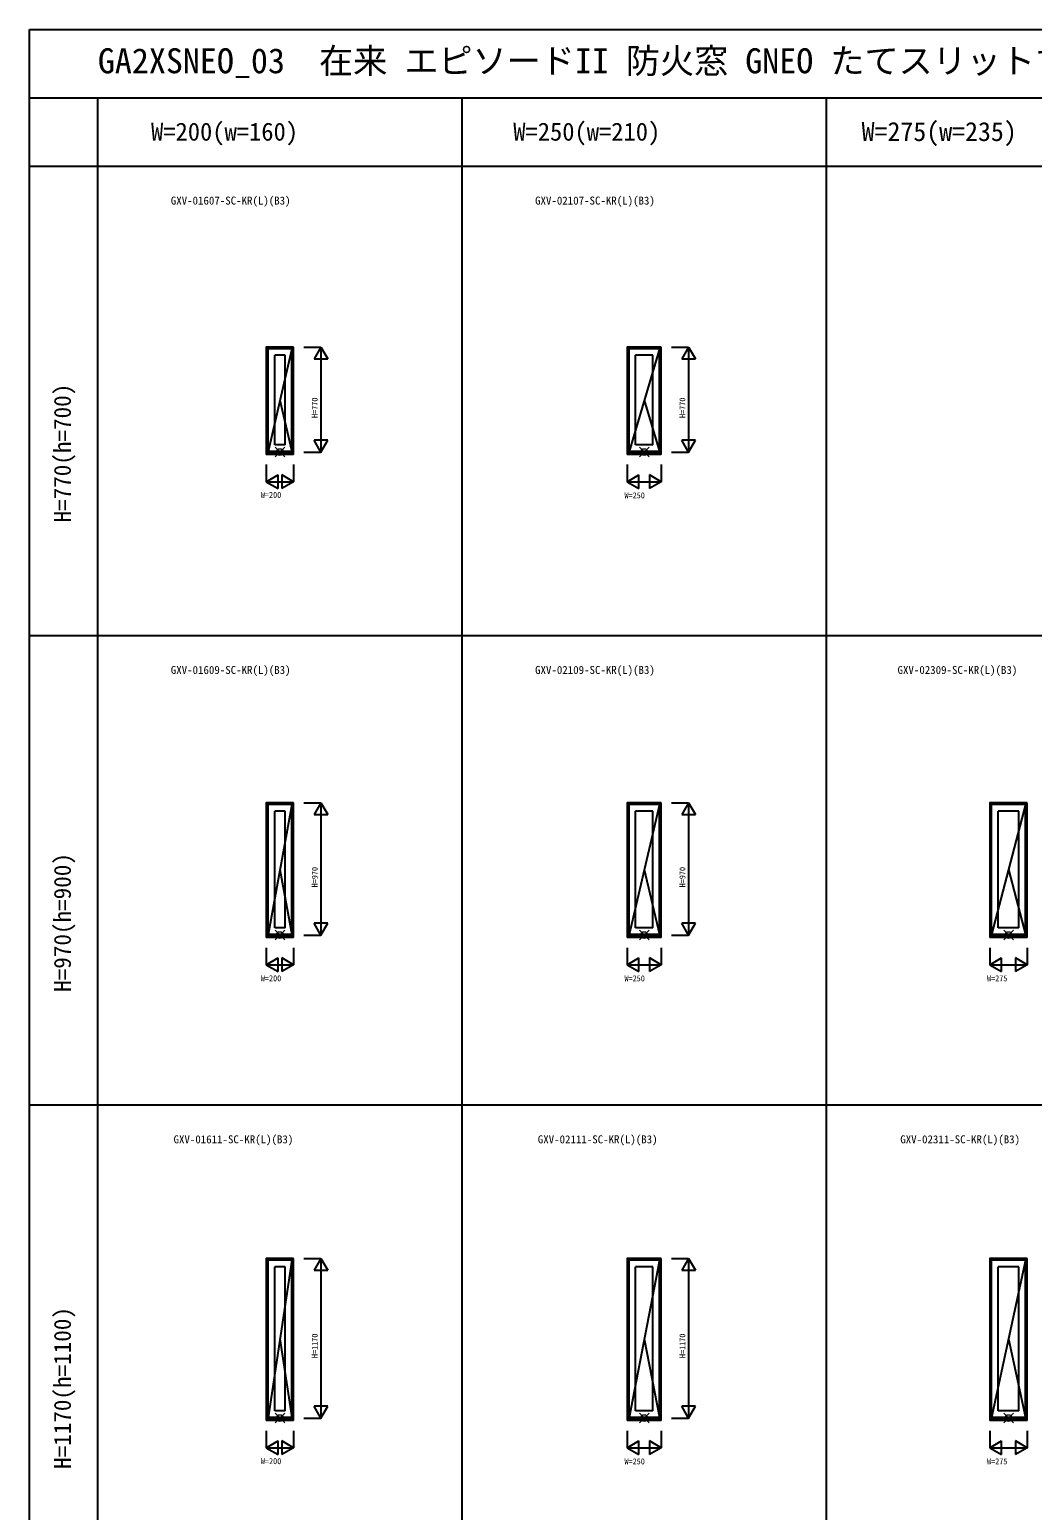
# Model space of a CAD drawing. Units: millimetres, scale not verified. Extents: x -13750 to 13750, y -10012 to 10000.
# Drawn here: x -13750 to -6400, y -853 to 10000 of the extents above; entities that cross this region are included whole.
import ezdxf
from ezdxf.enums import TextEntityAlignment as Align

# ---------------------------------------------------------------- set-up
doc = ezdxf.new("R2010")
doc.units = ezdxf.units.MM
doc.header["$LTSCALE"] = 50
for name, color, linetype in [('0-0_0', 3, 'Continuous'), ('0-1_YKK_A1', 4, 'Continuous'), ('0-4_YKK_F1', 7, 'Continuous'), ('0-6_YKK_N1', 2, 'Continuous')]:
    doc.layers.add(name, color=color, linetype=linetype)
doc.layers.add('0-5_YKK_IN', color=1, linetype='Continuous', lineweight=18)
doc.styles.add('ＭＳ ゴシック', font='')
doc.styles.get('ＭＳ ゴシック').set_extended_font_data('MS Gothic')

msp = doc.modelspace()

# ---------------------------------------------------------------- linework, layer by layer
at = {"layer": '0-1_YKK_A1'}
for p, q in [((-12006, 7673.5), (-12006, 6886.5)), ((-11824, 7666), (-12006, 7666)), ((-11829, 7661), (-12001, 7661)), ((-11877, 7613), (-11953, 7613)), ((-11953, 6957), (-11953, 7613)), ((-11877, 6957), (-11877, 7613)), ((-11829, 6909), (-11829, 7661)), ((-11824, 6886.5), (-11824, 7673.5)), ((-11815, 6886.5), (-11815, 7673.5)), ((-9361, 7673.5), (-9361, 6886.5)), ((-9129, 7666), (-9361, 7666)), ((-9134, 7661), (-9356, 7661)), ((-9182, 7613), (-9308, 7613)), ((-9308, 6957), (-9308, 7613)), ((-9182, 6957), (-9182, 7613)), ((-9134, 6909), (-9134, 7661)), ((-9129, 6886.5), (-9129, 7673.5)), ((-9120, 6886.5), (-9120, 7673.5)), ((-11915, 7285), (-11829, 6909)), ((-9245, 7285), (-9134, 6909)), ((-11877, 6957), (-11953, 6957)), ((-9182, 6957), (-9308, 6957)), ((-11815, 6886.5), (-12015, 6886.5)), ((-11824, 6892.5), (-12006, 6892.5)), ((-11829, 6909), (-12001, 6909)), ((-9120, 6886.5), (-9370, 6886.5)), ((-9129, 6892.5), (-9361, 6892.5)), ((-9134, 6909), (-9356, 6909)), ((-12006, 4333.5), (-12006, 3346.5)), ((-11824, 4326), (-12006, 4326)), ((-11829, 4321), (-12001, 4321)), ((-11877, 4273), (-11953, 4273)), ((-11953, 3417), (-11953, 4273)), ((-11877, 3417), (-11877, 4273)), ((-11829, 3369), (-11829, 4321)), ((-11824, 3346.5), (-11824, 4333.5)), ((-11815, 3346.5), (-11815, 4333.5)), ((-9361, 4333.5), (-9361, 3346.5)), ((-9129, 4326), (-9361, 4326)), ((-9134, 4321), (-9356, 4321)), ((-9182, 4273), (-9308, 4273)), ((-9308, 3417), (-9308, 4273)), ((-9182, 3417), (-9182, 4273)), ((-9134, 3369), (-9134, 4321)), ((-9129, 3346.5), (-9129, 4333.5)), ((-9120, 3346.5), (-9120, 4333.5)), ((-6703.5, 4333.5), (-6703.5, 3346.5)), ((-6446.5, 4326), (-6703.5, 4326)), ((-6451.5, 4321), (-6698.5, 4321)), ((-6499.5, 4273), (-6650.5, 4273)), ((-6650.5, 3417), (-6650.5, 4273)), ((-6499.5, 3417), (-6499.5, 4273)), ((-6451.5, 3369), (-6451.5, 4321)), ((-6446.5, 3346.5), (-6446.5, 4333.5)), ((-6437.5, 3346.5), (-6437.5, 4333.5)), ((-11915, 3845), (-11829, 3369)), ((-9245, 3845), (-9134, 3369)), ((-6575, 3845), (-6451.5, 3369)), ((-11829, 3369), (-12001, 3369)), ((-11877, 3417), (-11953, 3417)), ((-9134, 3369), (-9356, 3369)), ((-9182, 3417), (-9308, 3417)), ((-6451.5, 3369), (-6698.5, 3369)), ((-6499.5, 3417), (-6650.5, 3417)), ((-11815, 3346.5), (-12015, 3346.5)), ((-11824, 3352.5), (-12006, 3352.5)), ((-9120, 3346.5), (-9370, 3346.5)), ((-9129, 3352.5), (-9361, 3352.5)), ((-6437.5, 3346.5), (-6712.5, 3346.5)), ((-6446.5, 3352.5), (-6703.5, 3352.5)), ((-12006, 993.5), (-12006, -193.5)), ((-11824, 986), (-12006, 986)), ((-11829, 981), (-12001, 981)), ((-11829, -171), (-11829, 981)), ((-11824, -193.5), (-11824, 993.5)), ((-11815, -193.5), (-11815, 993.5)), ((-9361, 993.5), (-9361, -193.5)), ((-9129, 986), (-9361, 986)), ((-9134, 981), (-9356, 981)), ((-9134, -171), (-9134, 981)), ((-9129, -193.5), (-9129, 993.5)), ((-9120, -193.5), (-9120, 993.5)), ((-6703.5, 993.5), (-6703.5, -193.5)), ((-6446.5, 986), (-6703.5, 986)), ((-6451.5, 981), (-6698.5, 981)), ((-6451.5, -171), (-6451.5, 981)), ((-6446.5, -193.5), (-6446.5, 993.5)), ((-6437.5, -193.5), (-6437.5, 993.5)), ((-11877, 933), (-11953, 933)), ((-11953, -123), (-11953, 933)), ((-11877, -123), (-11877, 933)), ((-9182, 933), (-9308, 933)), ((-9308, -123), (-9308, 933)), ((-9182, -123), (-9182, 933)), ((-6499.5, 933), (-6650.5, 933)), ((-6650.5, -123), (-6650.5, 933)), ((-6499.5, -123), (-6499.5, 933)), ((-11915, 405), (-11829, -171)), ((-9245, 405), (-9134, -171)), ((-6575, 405), (-6451.5, -171)), ((-11815, -193.5), (-12015, -193.5)), ((-11824, -187.5), (-12006, -187.5)), ((-11829, -171), (-12001, -171)), ((-11877, -123), (-11953, -123)), ((-9120, -193.5), (-9370, -193.5)), ((-9129, -187.5), (-9361, -187.5)), ((-9134, -171), (-9356, -171)), ((-9182, -123), (-9308, -123)), ((-6437.5, -193.5), (-6712.5, -193.5)), ((-6446.5, -187.5), (-6703.5, -187.5)), ((-6451.5, -171), (-6698.5, -171)), ((-6499.5, -123), (-6650.5, -123))]:
    msp.add_line(p, q, dxfattribs=at)
for points in [[(-11815, 7673.5), (-12015, 7673.5), (-12015, 6886.5)], [(-11829, 7661), (-12001, 6909), (-12001, 7661)], [(-9120, 7673.5), (-9370, 7673.5), (-9370, 6886.5)], [(-9134, 7661), (-9356, 6909), (-9356, 7661)], [(-11815, 4333.5), (-12015, 4333.5), (-12015, 3346.5)], [(-11829, 4321), (-12001, 3369), (-12001, 4321)], [(-9120, 4333.5), (-9370, 4333.5), (-9370, 3346.5)], [(-9134, 4321), (-9356, 3369), (-9356, 4321)], [(-6437.5, 4333.5), (-6712.5, 4333.5), (-6712.5, 3346.5)], [(-6451.5, 4321), (-6698.5, 3369), (-6698.5, 4321)], [(-11815, 993.5), (-12015, 993.5), (-12015, -193.5)], [(-11829, 981), (-12001, -171), (-12001, 981)], [(-9120, 993.5), (-9370, 993.5), (-9370, -193.5)], [(-9134, 981), (-9356, -171), (-9356, 981)], [(-6437.5, 993.5), (-6712.5, 993.5), (-6712.5, -193.5)], [(-6451.5, 981), (-6698.5, -171), (-6698.5, 981)]]:
    msp.add_lwpolyline(points, dxfattribs=at)
at = {"layer": '0-4_YKK_F1'}
for p, q in [((-13750, 10000), (13750, 10000)), ((-13750, -10000), (-13750, 10000)), ((-13750, 9500), (13250, 9500)), ((-13250, -10000), (-13250, 9500)), ((-10580, -10000), (-10580, 9500)), ((-7910, -10000), (-7910, 9500)), ((-13750, 9000), (13250, 9000)), ((-13750, 5560), (13250, 5560)), ((-13750, 2120), (13250, 2120))]:
    msp.add_line(p, q, dxfattribs=at)
at = {"layer": '0-5_YKK_IN'}
for p, q in [((-11950.36, 6868.14), (-11879.64, 6938.86)), ((-11950.36, 6938.86), (-11879.64, 6868.14)), ((-9280.36, 6868.14), (-9209.64, 6938.86)), ((-9280.36, 6938.86), (-9209.64, 6868.14)), ((-11950.36, 3328.14), (-11879.64, 3398.86)), ((-11950.36, 3398.86), (-11879.64, 3328.14)), ((-9280.36, 3328.14), (-9209.64, 3398.86)), ((-9280.36, 3398.86), (-9209.64, 3328.14)), ((-6610.36, 3328.14), (-6539.64, 3398.86)), ((-6610.36, 3398.86), (-6539.64, 3328.14)), ((-11950.36, -211.86), (-11879.64, -141.14)), ((-11950.36, -141.14), (-11879.64, -211.86)), ((-9280.36, -211.86), (-9209.64, -141.14)), ((-9280.36, -141.14), (-9209.64, -211.86)), ((-6610.36, -211.86), (-6539.64, -141.14)), ((-6610.36, -141.14), (-6539.64, -211.86))]:
    msp.add_line(p, q, dxfattribs=at)
for centre in [(-11915, 6903.5), (-9245, 6903.5), (-11915, 3363.5), (-9245, 3363.5), (-6575, 3363.5), (-11915, -176.5), (-9245, -176.5), (-6575, -176.5)]:
    msp.add_circle(centre, 25, dxfattribs=at)
at = {"layer": '0-6_YKK_N1'}
for p, q in [((-11740, 7673.5), (-11615, 7673.5)), ((-11615, 7673.5), (-11665, 7586.9)), ((-11615, 7673.5), (-11565, 7586.9)), ((-9045, 7673.5), (-8920, 7673.5)), ((-8920, 7673.5), (-8970, 7586.9)), ((-8920, 7673.5), (-8870, 7586.9)), ((-11665, 7586.9), (-11565, 7586.9)), ((-8970, 7586.9), (-8870, 7586.9)), ((-11615, 6903.5), (-11665, 6990.1)), ((-11565, 6990.1), (-11665, 6990.1)), ((-8920, 6903.5), (-8970, 6990.1)), ((-8870, 6990.1), (-8970, 6990.1)), ((-11740, 6903.5), (-11615, 6903.5)), ((-9045, 6903.5), (-8920, 6903.5)), ((-12015, 6811.5), (-12015, 6686.5)), ((-12015, 6686.5), (-11928.4, 6736.5)), ((-11928.4, 6636.5), (-11928.4, 6736.5)), ((-11815, 6686.5), (-11901.6, 6736.5)), ((-11901.6, 6736.5), (-11901.6, 6636.5)), ((-11815, 6811.5), (-11815, 6686.5)), ((-9370, 6811.5), (-9370, 6686.5)), ((-9370, 6686.5), (-9283.4, 6736.5)), ((-9283.4, 6636.5), (-9283.4, 6736.5)), ((-9120, 6686.5), (-9206.6, 6736.5)), ((-9206.6, 6736.5), (-9206.6, 6636.5)), ((-9120, 6811.5), (-9120, 6686.5)), ((-12015, 6686.5), (-11928.4, 6636.5)), ((-12015, 6686.5), (-11815, 6686.5)), ((-11815, 6686.5), (-11901.6, 6636.5)), ((-9370, 6686.5), (-9283.4, 6636.5)), ((-9370, 6686.5), (-9120, 6686.5)), ((-9120, 6686.5), (-9206.6, 6636.5)), ((-11740, 4333.5), (-11615, 4333.5)), ((-11615, 4333.5), (-11665, 4246.9)), ((-11665, 4246.9), (-11565, 4246.9)), ((-11615, 4333.5), (-11565, 4246.9)), ((-9045, 4333.5), (-8920, 4333.5)), ((-8920, 4333.5), (-8970, 4246.9)), ((-8970, 4246.9), (-8870, 4246.9)), ((-8920, 4333.5), (-8870, 4246.9)), ((-11615, 3363.5), (-11665, 3450.1)), ((-11565, 3450.1), (-11665, 3450.1)), ((-8920, 3363.5), (-8970, 3450.1)), ((-8870, 3450.1), (-8970, 3450.1)), ((-12015, 3271.5), (-12015, 3146.5)), ((-11815, 3271.5), (-11815, 3146.5)), ((-11740, 3363.5), (-11615, 3363.5)), ((-9370, 3271.5), (-9370, 3146.5)), ((-9120, 3271.5), (-9120, 3146.5)), ((-9045, 3363.5), (-8920, 3363.5)), ((-6712.5, 3271.5), (-6712.5, 3146.5)), ((-6437.5, 3271.5), (-6437.5, 3146.5)), ((-12015, 3146.5), (-11928.4, 3196.5)), ((-11928.4, 3096.5), (-11928.4, 3196.5)), ((-11815, 3146.5), (-11901.6, 3196.5)), ((-11901.6, 3196.5), (-11901.6, 3096.5)), ((-9370, 3146.5), (-9283.4, 3196.5)), ((-9283.4, 3096.5), (-9283.4, 3196.5)), ((-9120, 3146.5), (-9206.6, 3196.5)), ((-9206.6, 3196.5), (-9206.6, 3096.5)), ((-6712.5, 3146.5), (-6625.9, 3196.5)), ((-6625.9, 3096.5), (-6625.9, 3196.5)), ((-6524.1, 3196.5), (-6524.1, 3096.5)), ((-12015, 3146.5), (-11928.4, 3096.5)), ((-12015, 3146.5), (-11815, 3146.5)), ((-11815, 3146.5), (-11901.6, 3096.5)), ((-9370, 3146.5), (-9283.4, 3096.5)), ((-9370, 3146.5), (-9120, 3146.5)), ((-9120, 3146.5), (-9206.6, 3096.5)), ((-6712.5, 3146.5), (-6625.9, 3096.5)), ((-6437.5, 3146.5), (-6524.1, 3096.5)), ((-11740, 993.5), (-11615, 993.5)), ((-11615, 993.5), (-11665, 906.9)), ((-11615, 993.5), (-11565, 906.9)), ((-9045, 993.5), (-8920, 993.5)), ((-8920, 993.5), (-8970, 906.9)), ((-8920, 993.5), (-8870, 906.9)), ((-11665, 906.9), (-11565, 906.9)), ((-8970, 906.9), (-8870, 906.9)), ((-11615, -176.5), (-11665, -89.9)), ((-11565, -89.9), (-11665, -89.9)), ((-8920, -176.5), (-8970, -89.9)), ((-8870, -89.9), (-8970, -89.9)), ((-11740, -176.5), (-11615, -176.5)), ((-9045, -176.5), (-8920, -176.5)), ((-12015, -268.5), (-12015, -393.5)), ((-11815, -268.5), (-11815, -393.5)), ((-9370, -268.5), (-9370, -393.5)), ((-9120, -268.5), (-9120, -393.5)), ((-6712.5, -268.5), (-6712.5, -393.5)), ((-6437.5, -268.5), (-6437.5, -393.5)), ((-12015, -393.5), (-11928.4, -343.5)), ((-12015, -393.5), (-11928.4, -443.5)), ((-12015, -393.5), (-11815, -393.5)), ((-11928.4, -443.5), (-11928.4, -343.5)), ((-11815, -393.5), (-11901.6, -343.5)), ((-11901.6, -343.5), (-11901.6, -443.5)), ((-11815, -393.5), (-11901.6, -443.5)), ((-9370, -393.5), (-9283.4, -343.5)), ((-9370, -393.5), (-9283.4, -443.5)), ((-9370, -393.5), (-9120, -393.5)), ((-9283.4, -443.5), (-9283.4, -343.5)), ((-9120, -393.5), (-9206.6, -343.5)), ((-9206.6, -343.5), (-9206.6, -443.5)), ((-9120, -393.5), (-9206.6, -443.5)), ((-6712.5, -393.5), (-6625.9, -343.5)), ((-6712.5, -393.5), (-6625.9, -443.5)), ((-6625.9, -443.5), (-6625.9, -343.5)), ((-6524.1, -343.5), (-6524.1, -443.5)), ((-6437.5, -393.5), (-6524.1, -443.5))]:
    msp.add_line(p, q, dxfattribs=at)
for points in [[(-11615, 7673.5), (-11615, 6903.5), (-11565, 6990.1)], [(-8920, 7673.5), (-8920, 6903.5), (-8870, 6990.1)], [(-11615, 4333.5), (-11615, 3363.5), (-11565, 3450.1)], [(-8920, 4333.5), (-8920, 3363.5), (-8870, 3450.1)], [(-6712.5, 3146.5), (-6437.5, 3146.5), (-6524.1, 3196.5)], [(-11615, 993.5), (-11615, -176.5), (-11565, -89.9)], [(-8920, 993.5), (-8920, -176.5), (-8870, -89.9)], [(-6712.5, -393.5), (-6437.5, -393.5), (-6524.1, -343.5)]]:
    msp.add_lwpolyline(points, dxfattribs=at)

# ---------------------------------------------------------------- texts
at = {"layer": '0-0_0', "color": 7, "style": 'ＭＳ ゴシック'}
for s, height, p in [('GA2XSNEO_03\u3000在来 エピソードII 防火窓 GNEO たてスリットすべり出し窓', 183.3, (-13250, 9625)), ('GXV-01607-SC-KR(L)(B3)', 58.65, (-12715, 8700)), ('GXV-02107-SC-KR(L)(B3)', 58.65, (-10045, 8700)), ('GXV-01609-SC-KR(L)(B3)', 58.65, (-12715, 5260)), ('GXV-02109-SC-KR(L)(B3)', 58.65, (-10045, 5260)), ('GXV-02309-SC-KR(L)(B3)', 58.65, (-7388.33, 5260)), ('GXV-01611-SC-KR(L)(B3)', 58.65, (-12695, 1820)), ('GXV-02111-SC-KR(L)(B3)', 58.65, (-10025, 1820)), ('GXV-02311-SC-KR(L)(B3)', 58.65, (-7368.33, 1820))]:
    msp.add_text(s, height=height, dxfattribs=at).set_placement(p, align=Align.BOTTOM_LEFT)
at = {"layer": '0-0_0', "style": 'ＭＳ ゴシック'}
for s, height, p in [('W=275(w=235)', 139.3, (-7651.67, 9141.63)), ('W=200(w=160)', 132, (-12860, 9146.63)), ('W=250(w=210)', 132, (-10205, 9146.63))]:
    msp.add_text(s, height=height, dxfattribs=at).set_placement(p, align=Align.BOTTOM_LEFT)
for s, p in [('H=770(h=700)', (-13410.05, 6387.5)), ('H=970(h=900)', (-13410.05, 2947.5)), ('H=1170(h=1100)', (-13410.05, -549.17))]:
    msp.add_text(s, height=124.6, rotation=90, dxfattribs=at).set_placement(p, align=Align.BOTTOM_LEFT)
at = {"layer": '0-6_YKK_N1', "style": 'ＭＳ ゴシック'}
for s, p in [('H=770', (-11625, 7153.5)), ('H=770', (-8930, 7153.5)), ('H=970', (-11625, 3713.5)), ('H=970', (-8930, 3713.5)), ('H=1170', (-11625, 263.5)), ('H=1170', (-8930, 263.5))]:
    msp.add_text(s, height=43.99, rotation=90, dxfattribs=at).set_placement(p, align=Align.BOTTOM_LEFT)
for s, p in [('W=200', (-12055, 6554.95)), ('W=250', (-9390, 6551.5)), ('W=200', (-12055, 3011.95)), ('W=250', (-9390, 3011.5)), ('W=275', (-6732.5, 3011.5)), ('W=200', (-12055, -527.05)), ('W=250', (-9390, -528.5)), ('W=275', (-6732.5, -528.5))]:
    msp.add_text(s, height=43.99, dxfattribs=at).set_placement(p, align=Align.BOTTOM_LEFT)

doc.saveas('drawing.dxf')
